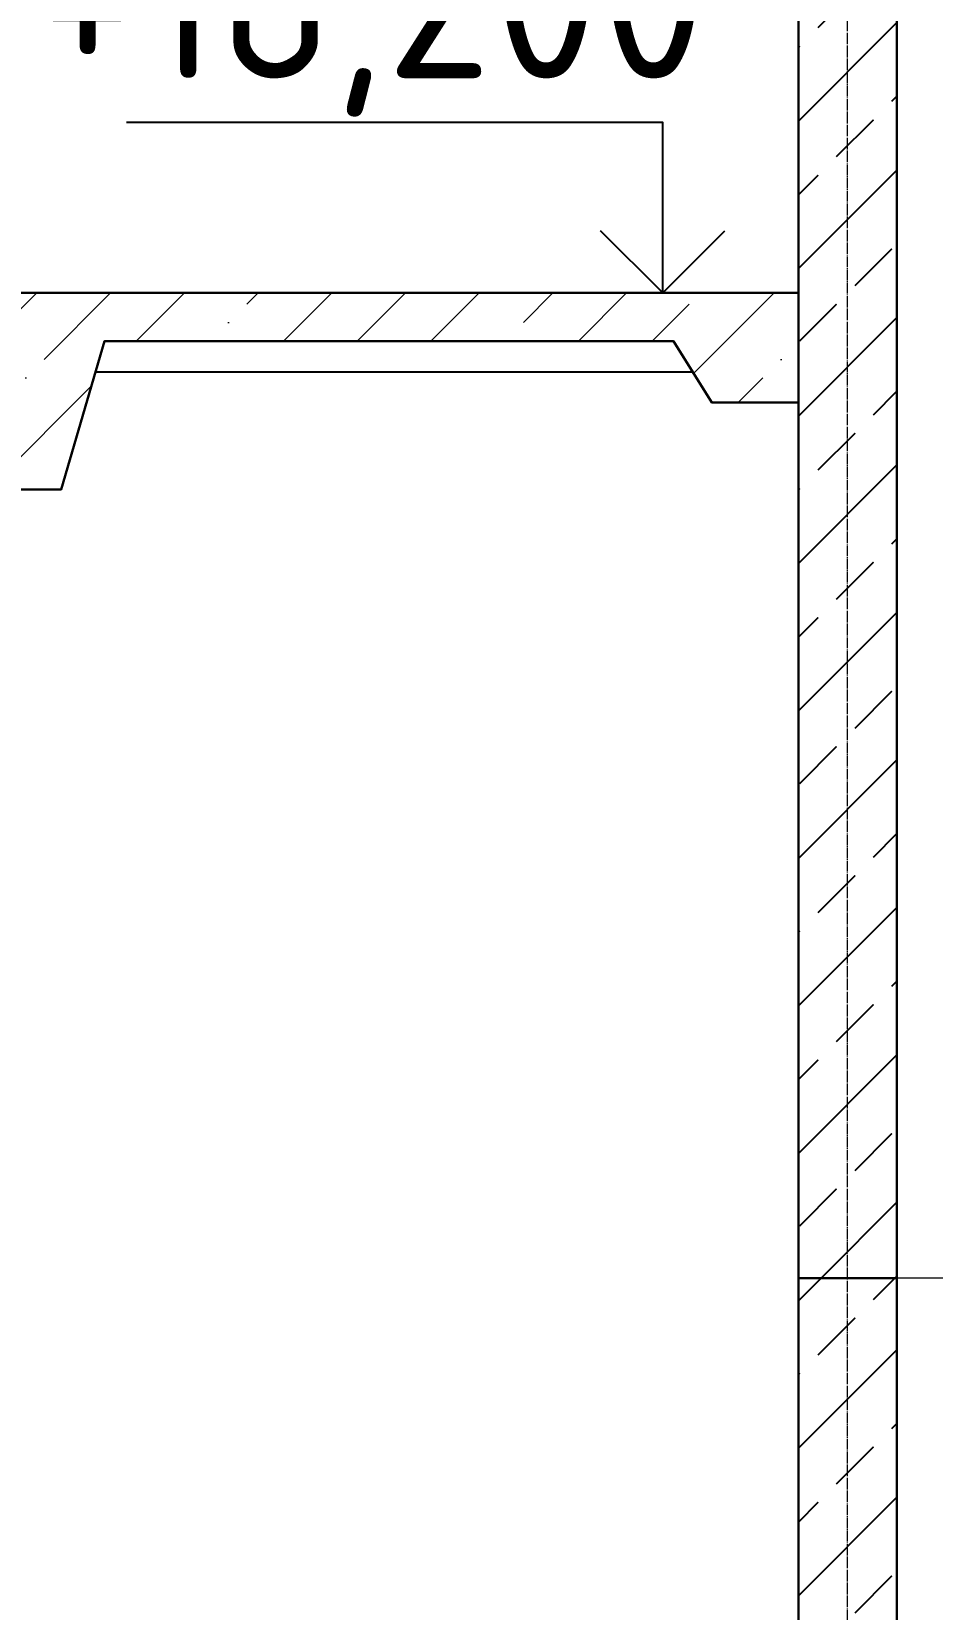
# Model space of a CAD drawing. Header units: millimetres. Extents: x -10163 to 1081624, y -5450 to 230390.
# Drawn here: x 371962 to 373608, y 69985 to 72868 of the extents above; entities that cross this region are included whole.
import ezdxf

# ---------------------------------------------------------------- set-up
doc = ezdxf.new("R2010")
doc.units = ezdxf.units.MM
doc.linetypes.add('Штрих-пунктир', pattern=[24, 20, -1.5, 1, -1.5])
doc.layers.add('0.09', color=40, linetype='Continuous', lineweight=9)
doc.layers.add('0.3', color=40, linetype='Continuous', lineweight=30)
doc.layers.add('0л_штриховка', color=7, linetype='Continuous', lineweight=9, transparency=0.2)
for name, color, linetype in [('Выноски', 130, 'Continuous'), ('Оси 2', 253, 'Continuous'), ('Перекрытия', 100, 'Continuous'), ('Стены1', 120, 'Continuous')]:
    doc.layers.add(name, color=color, linetype=linetype)
doc.styles.add('ГОСТ', font='GOST Common.ttf', dxfattribs={"height": 400})
pattern_1 = [(45, (0, 0), (-134.7038418160373, 134.7038418160373), []), (45, (134.7039, 0), (-134.7038418160373, 134.7038418160373), [95.25, -47.625])]
pattern_2 = [(45, (0, 0), (-134.7038418160373, 134.7038418160373), []), (45, (134.7039, 0), (-134.7038418160373, 134.7038418160373), [238.125, -47.625, 0, -47.625])]

# ---------------------------------------------------------------- blocks, each defined once
blk = doc.blocks.new('типовой')
h = blk.add_hatch()
h.set_pattern_fill('ANSI33', color=256, scale=30)
h.set_pattern_definition(pattern_1)
h.paths.add_polyline_path([(377484.5579550404, 63633.12113246568), (377304.5579550404, 63633.12113246568), (377304.5579550404, 60033.12113246566), (377484.5579550404, 60033.12113246566)])
h = blk.add_hatch()
h.set_pattern_fill('ANSI33', color=256, scale=30)
h.set_pattern_definition(pattern_1)
h.paths.add_polyline_path([(377484.5579550404, 63633.12113246568), (377304.5579550404, 63633.12113246568), (377304.5579550404, 60033.12113246566), (377484.5579550404, 60033.12113246566)])
h = blk.add_hatch()
h.set_pattern_fill('ANSI33', color=256, scale=30)
h.set_pattern_definition(pattern_1)
h.paths.add_polyline_path([(377484.5579550404, 63633.12113246568), (377304.5579550404, 63633.12113246568), (377304.5579550404, 60033.12113246566), (377484.5579550404, 60033.12113246566)])
h = blk.add_hatch()
h.set_pattern_fill('ANSI33', color=256, scale=30)
h.set_pattern_definition(pattern_1)
h.paths.add_polyline_path([(377484.5579550404, 63633.12113246568), (377304.5579550404, 63633.12113246568), (377304.5579550404, 60033.12113246566), (377484.5579550404, 60033.12113246566)])
h = blk.add_hatch()
h.set_pattern_fill('ANSI33', color=256, scale=30)
h.set_pattern_definition(pattern_1)
h.paths.add_polyline_path([(377484.5579550404, 63633.12113246568), (377304.5579550404, 63633.12113246568), (377304.5579550404, 60033.12113246566), (377484.5579550404, 60033.12113246566)])
h = blk.add_hatch()
h.set_pattern_fill('ANSI33', color=256, scale=30)
h.set_pattern_definition(pattern_1)
h.paths.add_polyline_path([(377484.5579550404, 63633.12113246568), (377304.5579550404, 63633.12113246568), (377304.5579550404, 60033.12113246566), (377484.5579550404, 60033.12113246566)])
at = {"lineweight": 9}
h = blk.add_hatch(dxfattribs=at)
h.set_pattern_fill('ANSI35', color=256, scale=30)
h.set_pattern_definition(pattern_2)
h.paths.add_polyline_path([(375873.5333686789, 61618.89668829479), (375873.5333686789, 61833.12113246568), (375633.5333686789, 61833.12113246568), (375633.5333686789, 61653.12113246568), (375393.5333686789, 61653.12113246568), (375393.5333686789, 61473.12113246568), (375153.5333686789, 61473.12113246568), (375153.5333686789, 61293.12113246568), (374913.5333686789, 61293.12113246568), (374913.5333686789, 61113.12113246568), (374673.5333686789, 61113.12113246568), (374673.5333686789, 60933.12113246568), (374433.5333686789, 60933.12113246568), (374433.5333686789, 60753.12113246568), (374193.5333686789, 60753.12113246568), (374193.5333686789, 60573.12113246568), (373953.5333686789, 60573.12113246568), (373953.5333686789, 60393.12113246568), (373713.5333686789, 60393.12113246568), (373713.5333686789, 60213.12113246568), (373473.5333686789, 60213.12113246568), (373473.5333686789, 60033.12004912653), (373557.2219927465, 60033.11998390342), (373557.2219927465, 59958.77773592752)])
h.paths.add_polyline_path([(377304.5579550404, 61833.12113246567), (375873.5333686789, 61833.12113246568), (375873.5333686789, 61618.89668829479), (375765.1356537854, 61541.20717609974), (375765.1356537854, 61474.08703030911), (375957.474555522, 61474.08703030911), (376036.7163082972, 61744.8859185152), (377076.5498830581, 61744.8859185152), (377146.0585720341, 61633.1199839034), (377304.5579550404, 61633.1199839034)])
h.paths.add_polyline_path([(373473.5333686789, 60033.12004912653), (372083.4867883578, 60033.12113246568), (372083.4867883578, 59833.11883534114), (372153.0573380466, 59833.11883534114), (372222.5660270226, 59944.88476995294), (373262.3996017834, 59944.88476995294), (373331.9082907595, 59707.34742333789), (373557.2219927465, 59707.34742333789), (373557.2219927465, 59958.77773592752), (373473.5333686789, 59898.79742742681)])
h = blk.add_hatch(dxfattribs=at)
h.set_pattern_fill('ANSI35', color=256, scale=30)
h.set_pattern_definition(pattern_2)
h.paths.add_polyline_path([(375873.5333686789, 61618.89668829479), (375873.5333686789, 61833.12113246568), (375633.5333686789, 61833.12113246568), (375633.5333686789, 61653.12113246568), (375393.5333686789, 61653.12113246568), (375393.5333686789, 61473.12113246568), (375153.5333686789, 61473.12113246568), (375153.5333686789, 61293.12113246568), (374913.5333686789, 61293.12113246568), (374913.5333686789, 61113.12113246568), (374673.5333686789, 61113.12113246568), (374673.5333686789, 60933.12113246568), (374433.5333686789, 60933.12113246568), (374433.5333686789, 60753.12113246568), (374193.5333686789, 60753.12113246568), (374193.5333686789, 60573.12113246568), (373953.5333686789, 60573.12113246568), (373953.5333686789, 60393.12113246568), (373713.5333686789, 60393.12113246568), (373713.5333686789, 60213.12113246568), (373473.5333686789, 60213.12113246568), (373473.5333686789, 60033.12004912653), (373557.2219927465, 60033.11998390342), (373557.2219927465, 59958.77773592752)])
h.paths.add_polyline_path([(377304.5579550404, 61833.12113246567), (375873.5333686789, 61833.12113246568), (375873.5333686789, 61618.89668829479), (375765.1356537854, 61541.20717609974), (375765.1356537854, 61474.08703030911), (375957.474555522, 61474.08703030911), (376036.7163082972, 61744.8859185152), (377076.5498830581, 61744.8859185152), (377146.0585720341, 61633.1199839034), (377304.5579550404, 61633.1199839034)])
h.paths.add_polyline_path([(373473.5333686789, 60033.12004912653), (372083.4867883578, 60033.12113246568), (372083.4867883578, 59833.11883534114), (372153.0573380466, 59833.11883534114), (372222.5660270226, 59944.88476995294), (373262.3996017834, 59944.88476995294), (373331.9082907595, 59707.34742333789), (373557.2219927465, 59707.34742333789), (373557.2219927465, 59958.77773592752), (373473.5333686789, 59898.79742742681)])
h = blk.add_hatch(dxfattribs=at)
h.set_pattern_fill('ANSI35', color=256, scale=30)
h.set_pattern_definition(pattern_2)
h.paths.add_polyline_path([(375873.5333686789, 61618.89668829479), (375873.5333686789, 61833.12113246568), (375633.5333686789, 61833.12113246568), (375633.5333686789, 61653.12113246568), (375393.5333686789, 61653.12113246568), (375393.5333686789, 61473.12113246568), (375153.5333686789, 61473.12113246568), (375153.5333686789, 61293.12113246568), (374913.5333686789, 61293.12113246568), (374913.5333686789, 61113.12113246568), (374673.5333686789, 61113.12113246568), (374673.5333686789, 60933.12113246568), (374433.5333686789, 60933.12113246568), (374433.5333686789, 60753.12113246568), (374193.5333686789, 60753.12113246568), (374193.5333686789, 60573.12113246568), (373953.5333686789, 60573.12113246568), (373953.5333686789, 60393.12113246568), (373713.5333686789, 60393.12113246568), (373713.5333686789, 60213.12113246568), (373473.5333686789, 60213.12113246568), (373473.5333686789, 60033.12004912653), (373557.2219927465, 60033.11998390342), (373557.2219927465, 59958.77773592752)])
h.paths.add_polyline_path([(377304.5579550404, 61833.12113246567), (375873.5333686789, 61833.12113246568), (375873.5333686789, 61618.89668829479), (375765.1356537854, 61541.20717609974), (375765.1356537854, 61474.08703030911), (375957.474555522, 61474.08703030911), (376036.7163082972, 61744.8859185152), (377076.5498830581, 61744.8859185152), (377146.0585720341, 61633.1199839034), (377304.5579550404, 61633.1199839034)])
h.paths.add_polyline_path([(373473.5333686789, 60033.12004912653), (372083.4867883578, 60033.12113246568), (372083.4867883578, 59833.11883534114), (372153.0573380466, 59833.11883534114), (372222.5660270226, 59944.88476995294), (373262.3996017834, 59944.88476995294), (373331.9082907595, 59707.34742333789), (373557.2219927465, 59707.34742333789), (373557.2219927465, 59958.77773592752), (373473.5333686789, 59898.79742742681)])
h = blk.add_hatch(dxfattribs=at)
h.set_pattern_fill('ANSI35', color=256, scale=30)
h.set_pattern_definition(pattern_2)
h.paths.add_polyline_path([(375873.5333686789, 61618.89668829479), (375873.5333686789, 61833.12113246568), (375633.5333686789, 61833.12113246568), (375633.5333686789, 61653.12113246568), (375393.5333686789, 61653.12113246568), (375393.5333686789, 61473.12113246568), (375153.5333686789, 61473.12113246568), (375153.5333686789, 61293.12113246568), (374913.5333686789, 61293.12113246568), (374913.5333686789, 61113.12113246568), (374673.5333686789, 61113.12113246568), (374673.5333686789, 60933.12113246568), (374433.5333686789, 60933.12113246568), (374433.5333686789, 60753.12113246568), (374193.5333686789, 60753.12113246568), (374193.5333686789, 60573.12113246568), (373953.5333686789, 60573.12113246568), (373953.5333686789, 60393.12113246568), (373713.5333686789, 60393.12113246568), (373713.5333686789, 60213.12113246568), (373473.5333686789, 60213.12113246568), (373473.5333686789, 60033.12004912653), (373557.2219927465, 60033.11998390342), (373557.2219927465, 59958.77773592752)])
h.paths.add_polyline_path([(377304.5579550404, 61833.12113246567), (375873.5333686789, 61833.12113246568), (375873.5333686789, 61618.89668829479), (375765.1356537854, 61541.20717609974), (375765.1356537854, 61474.08703030911), (375957.474555522, 61474.08703030911), (376036.7163082972, 61744.8859185152), (377076.5498830581, 61744.8859185152), (377146.0585720341, 61633.1199839034), (377304.5579550404, 61633.1199839034)])
h.paths.add_polyline_path([(373473.5333686789, 60033.12004912653), (372083.4867883578, 60033.12113246568), (372083.4867883578, 59833.11883534114), (372153.0573380466, 59833.11883534114), (372222.5660270226, 59944.88476995294), (373262.3996017834, 59944.88476995294), (373331.9082907595, 59707.34742333789), (373557.2219927465, 59707.34742333789), (373557.2219927465, 59958.77773592752), (373473.5333686789, 59898.79742742681)])
h = blk.add_hatch(dxfattribs=at)
h.set_pattern_fill('ANSI35', color=256, scale=30)
h.set_pattern_definition(pattern_2)
h.paths.add_polyline_path([(375873.5333686789, 61618.89668829479), (375873.5333686789, 61833.12113246568), (375633.5333686789, 61833.12113246568), (375633.5333686789, 61653.12113246568), (375393.5333686789, 61653.12113246568), (375393.5333686789, 61473.12113246568), (375153.5333686789, 61473.12113246568), (375153.5333686789, 61293.12113246568), (374913.5333686789, 61293.12113246568), (374913.5333686789, 61113.12113246568), (374673.5333686789, 61113.12113246568), (374673.5333686789, 60933.12113246568), (374433.5333686789, 60933.12113246568), (374433.5333686789, 60753.12113246568), (374193.5333686789, 60753.12113246568), (374193.5333686789, 60573.12113246568), (373953.5333686789, 60573.12113246568), (373953.5333686789, 60393.12113246568), (373713.5333686789, 60393.12113246568), (373713.5333686789, 60213.12113246568), (373473.5333686789, 60213.12113246568), (373473.5333686789, 60033.12004912653), (373557.2219927465, 60033.11998390342), (373557.2219927465, 59958.77773592752)])
h.paths.add_polyline_path([(377304.5579550404, 61833.12113246567), (375873.5333686789, 61833.12113246568), (375873.5333686789, 61618.89668829479), (375765.1356537854, 61541.20717609974), (375765.1356537854, 61474.08703030911), (375957.474555522, 61474.08703030911), (376036.7163082972, 61744.8859185152), (377076.5498830581, 61744.8859185152), (377146.0585720341, 61633.1199839034), (377304.5579550404, 61633.1199839034)])
h.paths.add_polyline_path([(373473.5333686789, 60033.12004912653), (372083.4867883578, 60033.12113246568), (372083.4867883578, 59833.11883534114), (372153.0573380466, 59833.11883534114), (372222.5660270226, 59944.88476995294), (373262.3996017834, 59944.88476995294), (373331.9082907595, 59707.34742333789), (373557.2219927465, 59707.34742333789), (373557.2219927465, 59958.77773592752), (373473.5333686789, 59898.79742742681)])
h = blk.add_hatch(dxfattribs=at)
h.set_pattern_fill('ANSI35', color=256, scale=30)
h.set_pattern_definition(pattern_2)
h.paths.add_polyline_path([(375873.5333686789, 61618.89668829479), (375873.5333686789, 61833.12113246568), (375633.5333686789, 61833.12113246568), (375633.5333686789, 61653.12113246568), (375393.5333686789, 61653.12113246568), (375393.5333686789, 61473.12113246568), (375153.5333686789, 61473.12113246568), (375153.5333686789, 61293.12113246568), (374913.5333686789, 61293.12113246568), (374913.5333686789, 61113.12113246568), (374673.5333686789, 61113.12113246568), (374673.5333686789, 60933.12113246568), (374433.5333686789, 60933.12113246568), (374433.5333686789, 60753.12113246568), (374193.5333686789, 60753.12113246568), (374193.5333686789, 60573.12113246568), (373953.5333686789, 60573.12113246568), (373953.5333686789, 60393.12113246568), (373713.5333686789, 60393.12113246568), (373713.5333686789, 60213.12113246568), (373473.5333686789, 60213.12113246568), (373473.5333686789, 60033.12004912653), (373557.2219927465, 60033.11998390342), (373557.2219927465, 59958.77773592752)])
h.paths.add_polyline_path([(377304.5579550404, 61833.12113246567), (375873.5333686789, 61833.12113246568), (375873.5333686789, 61618.89668829479), (375765.1356537854, 61541.20717609974), (375765.1356537854, 61474.08703030911), (375957.474555522, 61474.08703030911), (376036.7163082972, 61744.8859185152), (377076.5498830581, 61744.8859185152), (377146.0585720341, 61633.1199839034), (377304.5579550404, 61633.1199839034)])
h.paths.add_polyline_path([(373473.5333686789, 60033.12004912653), (372083.4867883578, 60033.12113246568), (372083.4867883578, 59833.11883534114), (372153.0573380466, 59833.11883534114), (372222.5660270226, 59944.88476995294), (373262.3996017834, 59944.88476995294), (373331.9082907595, 59707.34742333789), (373557.2219927465, 59707.34742333789), (373557.2219927465, 59958.77773592752), (373473.5333686789, 59898.79742742681)])
at = {"layer": '0л_штриховка', "lineweight": 9}
h = blk.add_hatch(dxfattribs=at)
h.set_pattern_fill('ANSI33', color=256, scale=30)
h.set_pattern_definition(pattern_1)
h.paths.add_polyline_path([(377484.5579550404, 63633.12113246568), (377304.5579550404, 63633.12113246568), (377304.5579550404, 60033.12113246566), (377484.5579550404, 60033.12113246566)])
h = blk.add_hatch(dxfattribs=at)
h.set_pattern_fill('ANSI33', color=256, scale=30)
h.set_pattern_definition(pattern_1)
h.paths.add_polyline_path([(377484.5579550404, 63633.12113246568), (377304.5579550404, 63633.12113246568), (377304.5579550404, 60033.12113246566), (377484.5579550404, 60033.12113246566)])
h = blk.add_hatch(dxfattribs=at)
h.set_pattern_fill('ANSI33', color=256, scale=30)
h.set_pattern_definition(pattern_1)
h.paths.add_polyline_path([(377484.5579550404, 63633.12113246568), (377304.5579550404, 63633.12113246568), (377304.5579550404, 60033.12113246566), (377484.5579550404, 60033.12113246566)])
h = blk.add_hatch(dxfattribs=at)
h.set_pattern_fill('ANSI35', color=256, scale=30)
h.set_pattern_definition(pattern_2)
h.paths.add_polyline_path([(375873.5333686789, 61618.89668829479), (375873.5333686789, 61833.12113246568), (375633.5333686789, 61833.12113246568), (375633.5333686789, 61653.12113246568), (375393.5333686789, 61653.12113246568), (375393.5333686789, 61473.12113246568), (375153.5333686789, 61473.12113246568), (375153.5333686789, 61293.12113246568), (374913.5333686789, 61293.12113246568), (374913.5333686789, 61113.12113246568), (374673.5333686789, 61113.12113246568), (374673.5333686789, 60933.12113246568), (374433.5333686789, 60933.12113246568), (374433.5333686789, 60753.12113246568), (374193.5333686789, 60753.12113246568), (374193.5333686789, 60573.12113246568), (373953.5333686789, 60573.12113246568), (373953.5333686789, 60393.12113246568), (373713.5333686789, 60393.12113246568), (373713.5333686789, 60213.12113246568), (373473.5333686789, 60213.12113246568), (373473.5333686789, 60033.12004912653), (373557.2219927465, 60033.11998390342), (373557.2219927465, 59958.77773592752)])
h.paths.add_polyline_path([(377304.5579550404, 61833.12113246567), (375873.5333686789, 61833.12113246568), (375873.5333686789, 61618.89668829479), (375765.1356537854, 61541.20717609974), (375765.1356537854, 61474.08703030911), (375957.474555522, 61474.08703030911), (376036.7163082972, 61744.8859185152), (377076.5498830581, 61744.8859185152), (377146.0585720341, 61633.1199839034), (377304.5579550404, 61633.1199839034)])
h.paths.add_polyline_path([(373473.5333686789, 60033.12004912653), (372083.4867883578, 60033.12113246568), (372083.4867883578, 59833.11883534114), (372153.0573380466, 59833.11883534114), (372222.5660270226, 59944.88476995294), (373262.3996017834, 59944.88476995294), (373331.9082907595, 59707.34742333789), (373557.2219927465, 59707.34742333789), (373557.2219927465, 59958.77773592752), (373473.5333686789, 59898.79742742681)])
h = blk.add_hatch(dxfattribs=at)
h.set_pattern_fill('ANSI35', color=256, scale=30)
h.set_pattern_definition(pattern_2)
h.paths.add_polyline_path([(375873.5333686789, 61618.89668829479), (375873.5333686789, 61833.12113246568), (375633.5333686789, 61833.12113246568), (375633.5333686789, 61653.12113246568), (375393.5333686789, 61653.12113246568), (375393.5333686789, 61473.12113246568), (375153.5333686789, 61473.12113246568), (375153.5333686789, 61293.12113246568), (374913.5333686789, 61293.12113246568), (374913.5333686789, 61113.12113246568), (374673.5333686789, 61113.12113246568), (374673.5333686789, 60933.12113246568), (374433.5333686789, 60933.12113246568), (374433.5333686789, 60753.12113246568), (374193.5333686789, 60753.12113246568), (374193.5333686789, 60573.12113246568), (373953.5333686789, 60573.12113246568), (373953.5333686789, 60393.12113246568), (373713.5333686789, 60393.12113246568), (373713.5333686789, 60213.12113246568), (373473.5333686789, 60213.12113246568), (373473.5333686789, 60033.12004912653), (373557.2219927465, 60033.11998390342), (373557.2219927465, 59958.77773592752)])
h.paths.add_polyline_path([(377304.5579550404, 61833.12113246567), (375873.5333686789, 61833.12113246568), (375873.5333686789, 61618.89668829479), (375765.1356537854, 61541.20717609974), (375765.1356537854, 61474.08703030911), (375957.474555522, 61474.08703030911), (376036.7163082972, 61744.8859185152), (377076.5498830581, 61744.8859185152), (377146.0585720341, 61633.1199839034), (377304.5579550404, 61633.1199839034)])
h.paths.add_polyline_path([(373473.5333686789, 60033.12004912653), (372083.4867883578, 60033.12113246568), (372083.4867883578, 59833.11883534114), (372153.0573380466, 59833.11883534114), (372222.5660270226, 59944.88476995294), (373262.3996017834, 59944.88476995294), (373331.9082907595, 59707.34742333789), (373557.2219927465, 59707.34742333789), (373557.2219927465, 59958.77773592752), (373473.5333686789, 59898.79742742681)])
h = blk.add_hatch(dxfattribs=at)
h.set_pattern_fill('ANSI35', color=256, scale=30)
h.set_pattern_definition(pattern_2)
h.paths.add_polyline_path([(375873.5333686789, 61618.89668829479), (375873.5333686789, 61833.12113246568), (375633.5333686789, 61833.12113246568), (375633.5333686789, 61653.12113246568), (375393.5333686789, 61653.12113246568), (375393.5333686789, 61473.12113246568), (375153.5333686789, 61473.12113246568), (375153.5333686789, 61293.12113246568), (374913.5333686789, 61293.12113246568), (374913.5333686789, 61113.12113246568), (374673.5333686789, 61113.12113246568), (374673.5333686789, 60933.12113246568), (374433.5333686789, 60933.12113246568), (374433.5333686789, 60753.12113246568), (374193.5333686789, 60753.12113246568), (374193.5333686789, 60573.12113246568), (373953.5333686789, 60573.12113246568), (373953.5333686789, 60393.12113246568), (373713.5333686789, 60393.12113246568), (373713.5333686789, 60213.12113246568), (373473.5333686789, 60213.12113246568), (373473.5333686789, 60033.12004912653), (373557.2219927465, 60033.11998390342), (373557.2219927465, 59958.77773592752)])
h.paths.add_polyline_path([(377304.5579550404, 61833.12113246567), (375873.5333686789, 61833.12113246568), (375873.5333686789, 61618.89668829479), (375765.1356537854, 61541.20717609974), (375765.1356537854, 61474.08703030911), (375957.474555522, 61474.08703030911), (376036.7163082972, 61744.8859185152), (377076.5498830581, 61744.8859185152), (377146.0585720341, 61633.1199839034), (377304.5579550404, 61633.1199839034)])
h.paths.add_polyline_path([(373473.5333686789, 60033.12004912653), (372083.4867883578, 60033.12113246568), (372083.4867883578, 59833.11883534114), (372153.0573380466, 59833.11883534114), (372222.5660270226, 59944.88476995294), (373262.3996017834, 59944.88476995294), (373331.9082907595, 59707.34742333789), (373557.2219927465, 59707.34742333789), (373557.2219927465, 59958.77773592752), (373473.5333686789, 59898.79742742681)])
at = {"ltscale": 10}
for p, q in [((377304.5579550404, 63633.12113246568), (377304.5579550404, 60033.12113246566)), ((377304.5579550404, 63633.12113246568), (377304.5579550404, 60033.12113246566)), ((377304.5579550404, 63633.12113246568), (377304.5579550404, 60033.12113246566)), ((377304.5579550404, 63633.12113246568), (377304.5579550404, 60033.12113246566)), ((377304.5579550404, 63633.12113246568), (377304.5579550404, 60033.12113246566)), ((377304.5579550404, 63633.12113246568), (377304.5579550404, 60033.12113246566)), ((376020.3637142783, 61689.0029512093), (377111.3042275461, 61689.0029512093)), ((376020.3637142783, 61689.0029512093), (377111.3042275461, 61689.0029512093)), ((376020.3637142783, 61689.0029512093), (377111.3042275461, 61689.0029512093)), ((376020.3637142783, 61689.0029512093), (377111.3042275461, 61689.0029512093)), ((376020.3637142783, 61689.0029512093), (377111.3042275461, 61689.0029512093)), ((376020.3637142783, 61689.0029512093), (377111.3042275461, 61689.0029512093)), ((376020.3637142783, 61689.0029512093), (377111.3042275461, 61689.0029512093)), ((376020.3637142783, 61689.0029512093), (377111.3042275461, 61689.0029512093)), ((376020.3637142783, 61689.0029512093), (377111.3042275461, 61689.0029512093))]:
    blk.add_line(p, q, dxfattribs=at)
at = {"lineweight": 9}
blk.add_line((380064.5579550403, 60033.12113246566), (377484.5579550404, 60033.12113246566), dxfattribs=at)
blk.add_line((380064.5579550403, 60033.12113246566), (377484.5579550404, 60033.12113246566), dxfattribs=at)
blk.add_line((380064.5579550403, 60033.12113246566), (377484.5579550404, 60033.12113246566), dxfattribs=at)
at = {"ltscale": 10, "const_width": 1}
blk.add_lwpolyline([(375765.1356537854, 61541.20717609974), (375765.1356537854, 61474.08703030911), (375957.474555522, 61474.08703030911), (376020.3637142783, 61689.0029512093)], dxfattribs=at)
blk.add_lwpolyline([(375765.1356537854, 61541.20717609974), (375765.1356537854, 61474.08703030911), (375957.474555522, 61474.08703030911), (376020.3637142783, 61689.0029512093)], dxfattribs=at)
blk.add_lwpolyline([(375765.1356537854, 61541.20717609974), (375765.1356537854, 61474.08703030911), (375957.474555522, 61474.08703030911), (376020.3637142783, 61689.0029512093)], dxfattribs=at)
blk.add_lwpolyline([(375765.1356537854, 61541.20717609974), (375765.1356537854, 61474.08703030911), (375957.474555522, 61474.08703030911), (376020.3637142783, 61689.0029512093)], dxfattribs=at)
blk.add_lwpolyline([(375765.1356537854, 61541.20717609974), (375765.1356537854, 61474.08703030911), (375957.474555522, 61474.08703030911), (376020.3637142783, 61689.0029512093)], dxfattribs=at)
blk.add_lwpolyline([(375765.1356537854, 61541.20717609974), (375765.1356537854, 61474.08703030911), (375957.474555522, 61474.08703030911), (376020.3637142783, 61689.0029512093)], dxfattribs=at)
blk.add_lwpolyline([(375765.1356537854, 61541.20717609974), (375765.1356537854, 61474.08703030911), (375957.474555522, 61474.08703030911), (376020.3637142783, 61689.0029512093)], dxfattribs=at)
blk.add_lwpolyline([(375765.1356537854, 61541.20717609974), (375765.1356537854, 61474.08703030911), (375957.474555522, 61474.08703030911), (376020.3637142783, 61689.0029512093)], dxfattribs=at)
blk.add_lwpolyline([(375765.1356537854, 61541.20717609974), (375765.1356537854, 61474.08703030911), (375957.474555522, 61474.08703030911), (376020.3637142783, 61689.0029512093)], dxfattribs=at)
at = {"layer": '0.09', "lineweight": 9}
blk.add_line((380064.5579550403, 60033.12113246566), (377484.5579550404, 60033.12113246566), dxfattribs=at)
blk.add_line((380064.5579550403, 60033.12113246566), (377484.5579550404, 60033.12113246566), dxfattribs=at)
blk.add_line((380064.5579550403, 60033.12113246566), (377484.5579550404, 60033.12113246566), dxfattribs=at)
blk.add_line((380064.5579550403, 60033.12113246566), (377484.5579550404, 60033.12113246566), dxfattribs=at)
blk.add_line((380064.5579550403, 60033.12113246566), (377484.5579550404, 60033.12113246566), dxfattribs=at)
blk.add_line((380064.5579550403, 60033.12113246566), (377484.5579550404, 60033.12113246566), dxfattribs=at)
at = {"layer": '0.3', "lineweight": 30, "ltscale": 10}
blk.add_line((377304.5579550404, 63633.12113246568), (377304.5579550404, 60033.12113246566), dxfattribs=at)
blk.add_line((377304.5579550404, 63633.12113246568), (377304.5579550404, 60033.12113246566), dxfattribs=at)
blk.add_line((377304.5579550404, 63633.12113246568), (377304.5579550404, 60033.12113246566), dxfattribs=at)
at = {"layer": '0.3', "lineweight": 30}
blk.add_lwpolyline([(377484.5579550404, 63632.50403645639), (377484.5579550404, 63633.12113246568), (377304.5579550404, 63633.12113246568), (377304.5579550404, 60033.12113246566), (377484.5579550404, 60033.12113246566), (377484.5579550404, 63632.50403645639)], dxfattribs=at)
blk.add_lwpolyline([(377484.5579550404, 63632.50403645639), (377484.5579550404, 63633.12113246568), (377304.5579550404, 63633.12113246568), (377304.5579550404, 60033.12113246566), (377484.5579550404, 60033.12113246566), (377484.5579550404, 63632.50403645639)], dxfattribs=at)
blk.add_lwpolyline([(377484.5579550404, 63632.50403645639), (377484.5579550404, 63633.12113246568), (377304.5579550404, 63633.12113246568), (377304.5579550404, 60033.12113246566), (377484.5579550404, 60033.12113246566), (377484.5579550404, 63632.50403645639)], dxfattribs=at)
at = {"layer": '0.3', "lineweight": 30, "ltscale": 10}
blk.add_lwpolyline([(375765.1356537854, 61541.20717609974), (375765.1356537854, 61474.08703030911), (375957.474555522, 61474.08703030911), (376036.7163082972, 61744.8859185152), (377076.5498830581, 61744.8859185152), (377146.0585720341, 61633.1199839034), (377304.5579550404, 61633.1199839034), (377304.5579550404, 61833.12113246567), (375873.5333686789, 61833.12113246568)], dxfattribs=at)
blk.add_lwpolyline([(375765.1356537854, 61541.20717609974), (375765.1356537854, 61474.08703030911), (375957.474555522, 61474.08703030911), (376036.7163082972, 61744.8859185152), (377076.5498830581, 61744.8859185152), (377146.0585720341, 61633.1199839034), (377304.5579550404, 61633.1199839034), (377304.5579550404, 61833.12113246567), (375873.5333686789, 61833.12113246568)], dxfattribs=at)
blk.add_lwpolyline([(375765.1356537854, 61541.20717609974), (375765.1356537854, 61474.08703030911), (375957.474555522, 61474.08703030911), (376036.7163082972, 61744.8859185152), (377076.5498830581, 61744.8859185152), (377146.0585720341, 61633.1199839034), (377304.5579550404, 61633.1199839034), (377304.5579550404, 61833.12113246567), (375873.5333686789, 61833.12113246568)], dxfattribs=at)
at = {"layer": 'Перекрытия', "ltscale": 10}
blk.add_lwpolyline([(375765.1356537854, 61541.20717609974), (375765.1356537854, 61474.08703030911), (375957.474555522, 61474.08703030911), (376036.7163082972, 61744.8859185152), (377076.5498830581, 61744.8859185152), (377146.0585720341, 61633.1199839034), (377304.5579550404, 61633.1199839034), (377304.5579550404, 61833.12113246567), (375873.5333686789, 61833.12113246568)], dxfattribs=at)
blk.add_lwpolyline([(375765.1356537854, 61541.20717609974), (375765.1356537854, 61474.08703030911), (375957.474555522, 61474.08703030911), (376036.7163082972, 61744.8859185152), (377076.5498830581, 61744.8859185152), (377146.0585720341, 61633.1199839034), (377304.5579550404, 61633.1199839034), (377304.5579550404, 61833.12113246567), (375873.5333686789, 61833.12113246568)], dxfattribs=at)
blk.add_lwpolyline([(375765.1356537854, 61541.20717609974), (375765.1356537854, 61474.08703030911), (375957.474555522, 61474.08703030911), (376036.7163082972, 61744.8859185152), (377076.5498830581, 61744.8859185152), (377146.0585720341, 61633.1199839034), (377304.5579550404, 61633.1199839034), (377304.5579550404, 61833.12113246567), (375873.5333686789, 61833.12113246568)], dxfattribs=at)
blk.add_lwpolyline([(375765.1356537854, 61541.20717609974), (375765.1356537854, 61474.08703030911), (375957.474555522, 61474.08703030911), (376036.7163082972, 61744.8859185152), (377076.5498830581, 61744.8859185152), (377146.0585720341, 61633.1199839034), (377304.5579550404, 61633.1199839034), (377304.5579550404, 61833.12113246567), (375873.5333686789, 61833.12113246568)], dxfattribs=at)
blk.add_lwpolyline([(375765.1356537854, 61541.20717609974), (375765.1356537854, 61474.08703030911), (375957.474555522, 61474.08703030911), (376036.7163082972, 61744.8859185152), (377076.5498830581, 61744.8859185152), (377146.0585720341, 61633.1199839034), (377304.5579550404, 61633.1199839034), (377304.5579550404, 61833.12113246567), (375873.5333686789, 61833.12113246568)], dxfattribs=at)
blk.add_lwpolyline([(375765.1356537854, 61541.20717609974), (375765.1356537854, 61474.08703030911), (375957.474555522, 61474.08703030911), (376036.7163082972, 61744.8859185152), (377076.5498830581, 61744.8859185152), (377146.0585720341, 61633.1199839034), (377304.5579550404, 61633.1199839034), (377304.5579550404, 61833.12113246567), (375873.5333686789, 61833.12113246568)], dxfattribs=at)
at = {"layer": 'Стены1'}
blk.add_lwpolyline([(377484.5579550404, 63632.50403645639), (377484.5579550404, 63633.12113246568), (377304.5579550404, 63633.12113246568), (377304.5579550404, 60033.12113246566), (377484.5579550404, 60033.12113246566), (377484.5579550404, 63632.50403645639)], dxfattribs=at)
blk.add_lwpolyline([(377484.5579550404, 63632.50403645639), (377484.5579550404, 63633.12113246568), (377304.5579550404, 63633.12113246568), (377304.5579550404, 60033.12113246566), (377484.5579550404, 60033.12113246566), (377484.5579550404, 63632.50403645639)], dxfattribs=at)
blk.add_lwpolyline([(377484.5579550404, 63632.50403645639), (377484.5579550404, 63633.12113246568), (377304.5579550404, 63633.12113246568), (377304.5579550404, 60033.12113246566), (377484.5579550404, 60033.12113246566), (377484.5579550404, 63632.50403645639)], dxfattribs=at)
blk.add_lwpolyline([(377484.5579550404, 63632.50403645639), (377484.5579550404, 63633.12113246568), (377304.5579550404, 63633.12113246568), (377304.5579550404, 60033.12113246566), (377484.5579550404, 60033.12113246566), (377484.5579550404, 63632.50403645639)], dxfattribs=at)
blk.add_lwpolyline([(377484.5579550404, 63632.50403645639), (377484.5579550404, 63633.12113246568), (377304.5579550404, 63633.12113246568), (377304.5579550404, 60033.12113246566), (377484.5579550404, 60033.12113246566), (377484.5579550404, 63632.50403645639)], dxfattribs=at)
blk.add_lwpolyline([(377484.5579550404, 63632.50403645639), (377484.5579550404, 63633.12113246568), (377304.5579550404, 63633.12113246568), (377304.5579550404, 60033.12113246566), (377484.5579550404, 60033.12113246566), (377484.5579550404, 63632.50403645639)], dxfattribs=at)
blk = doc.blocks.new('размер')
at = {"layer": 'Выноски'}
for points in [[(0, 0), (0, 311.3588675729698), (979.9394656673539, 311.3588675729698)], [(0, 0), (-113.5207481376128, 113.5207481376128)], [(0, 0), (113.5207481376128, 113.5207481376128)], [(167.6183150019497, 0), (-151.0651148089673, 0)]]:
    blk.add_lwpolyline(points, dxfattribs=at)

msp = doc.modelspace()

# ---------------------------------------------------------------- linework, layer by layer
at = {"layer": 'Оси 2', "color": 9, "linetype": 'Штрих-пунктир', "lineweight": 9, "true_color": 0xc7c8ca}
for q in [(373453.0236098145, 78672.60653129272), (373453.0236098145, 78622.60653129272)]:
    msp.add_line((373453.0236098145, 50020.92405207251), q, dxfattribs=at)

# ---------------------------------------------------------------- block references
at = {"layer": 'Выноски', "xscale": -1}
msp.add_blockref('размер', (373115.000864796, 72390.14346731006), dxfattribs=at)
at = {"layer": 'Перекрытия'}
for p in [(-3941.534345225838, 10557.0223348444), (-3941.534345225838, 6957.022334844398)]:
    msp.add_blockref('типовой', p, dxfattribs=at)

# ---------------------------------------------------------------- texts
at = {"layer": 'Выноски', "insert": (373196.2922767922, 73082.18583518482), "char_height": 300, "attachment_point": 3, "style": 'ГОСТ'}
msp.add_mtext_dynamic_manual_height_columns('+16,200', width=1172.887761143968, gutter_width=2000, heights=[0], dxfattribs=at)

doc.saveas('drawing.dxf')
